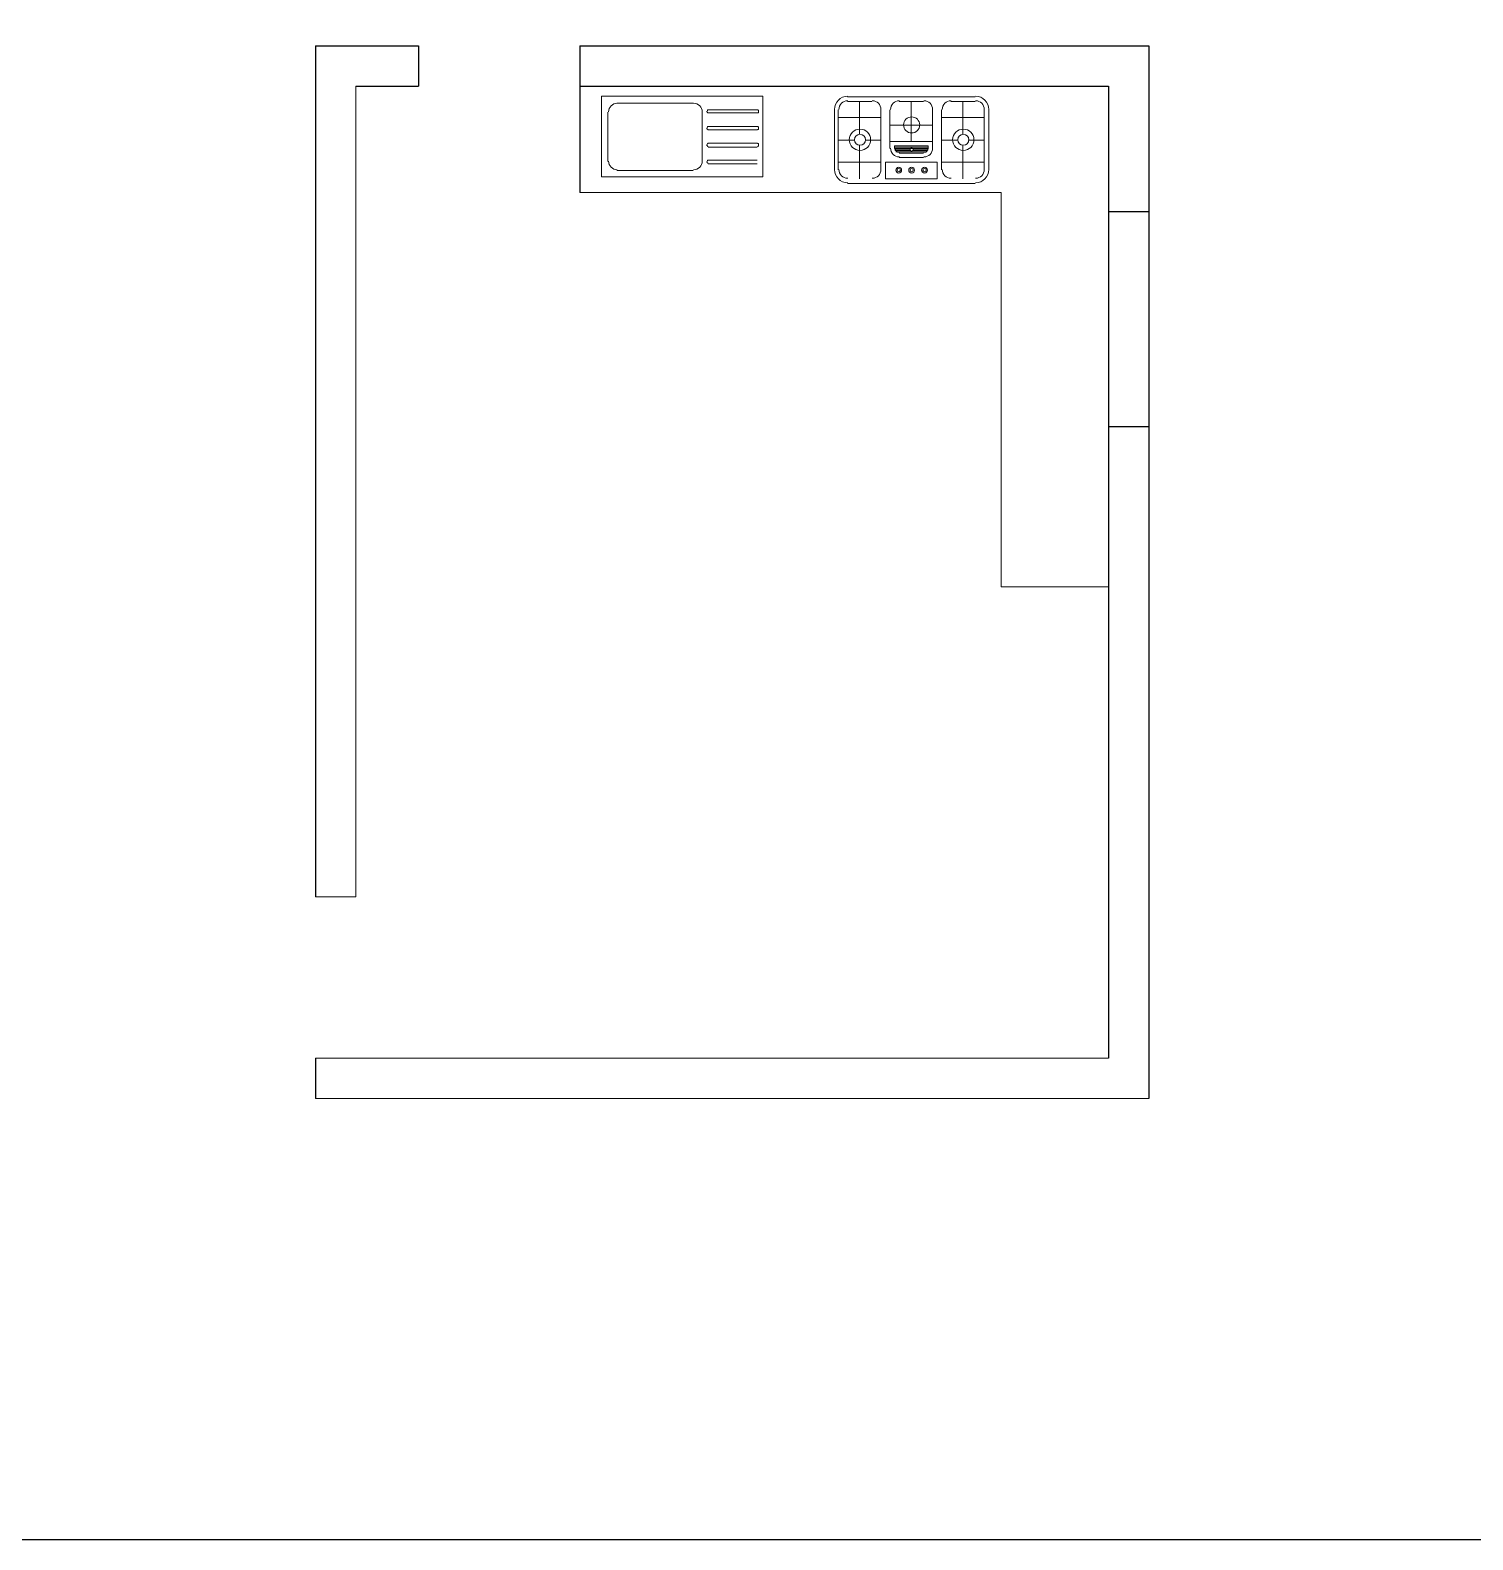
# Model space of a CAD drawing. Header units: inches. Extents: x 213 to 17763, y -4830 to 1802.
# Drawn here: x 16192.3 to 16514.3, y -2411.5 to -2074.5 of the extents above; entities that cross this region are included whole.
import ezdxf

# ---------------------------------------------------------------- set-up
doc = ezdxf.new("R2010")
doc.units = ezdxf.units.IN
doc.header["$MEASUREMENT"] = 0
doc.layers.add('PDF_Furniture', color=7, linetype='Continuous', true_color=0xdd8a6d)
doc.layers.add('PDF_SANITARY', color=7, linetype='Continuous', true_color=0x7f7f7f)
doc.layers.add('ROD', color=7, linetype='Continuous', lineweight=9)

# ---------------------------------------------------------------- blocks, each defined once
blk = doc.blocks.new('9iuygtfdx')
at = {"layer": 'PDF_SANITARY', "color": 254, "lineweight": 5}
for points in [[(8804.29, 1162.93), (8775.75, 1162.93)], [(8772.87, 1160.05), (8772.87, 1146.65)], [(8773.73, 1160.05), (8773.73, 1146.65)], [(8781.23, 1161.93), (8775.75, 1161.93)], [(8778.49, 1161.93), (8778.49, 1154.58)], [(8783.24, 1160.05), (8783.24, 1146.65)], [(8785.26, 1160.05), (8785.26, 1151.4)], [(8792.76, 1161.93), (8787.28, 1161.93)], [(8790.02, 1161.93), (8790.02, 1152.99)], [(8794.77, 1160.05), (8794.77, 1151.4)], [(8796.79, 1160.05), (8796.79, 1146.65)], [(8804.29, 1161.93), (8798.81, 1161.93)], [(8801.55, 1161.93), (8801.55, 1154.58)], [(8806.3, 1160.05), (8806.3, 1146.65)], [(8807.31, 1160.05), (8807.31, 1146.65)], [(8783.24, 1158.32), (8773.73, 1158.32)], [(8794.77, 1156.59), (8785.26, 1156.59)], [(8796.79, 1158.32), (8806.3, 1158.32)], [(8773.73, 1153.28), (8777.34, 1153.28)], [(8779.79, 1153.28), (8783.24, 1153.28)], [(8794.77, 1152.99), (8785.26, 1152.99)], [(8800.4, 1153.28), (8796.79, 1153.28)], [(8806.3, 1153.28), (8802.7, 1153.28)], [(8778.49, 1152.13), (8778.49, 1144.63)], [(8793.77, 1151.69), (8786.27, 1151.69)], [(8789.73, 1151.12), (8786.27, 1151.12)], [(8789.73, 1150.97), (8786.42, 1150.97)], [(8793.48, 1150.68), (8786.56, 1150.68)], [(8792.76, 1150.4), (8787.28, 1150.4)], [(8792.76, 1149.39), (8787.28, 1149.39)], [(8793.77, 1151.12), (8790.45, 1151.12)], [(8793.62, 1150.97), (8790.45, 1150.97)], [(8801.55, 1152.13), (8801.55, 1144.63)], [(8783.24, 1148.38), (8773.73, 1148.38)], [(8796.79, 1148.38), (8806.3, 1148.38)], [(8804.29, 1143.62), (8775.75, 1143.62)]]:
    blk.add_lwpolyline(points, dxfattribs=at)
for points in [[(8786.27, 1151.98), (8793.77, 1151.98), (8793.77, 1151.4), (8786.27, 1151.4)], [(8784.25, 1144.63), (8795.78, 1144.63), (8795.78, 1148.38), (8784.25, 1148.38)]]:
    blk.add_lwpolyline(points, close=True, dxfattribs=at)
for centre, radius in [((8790.09, 1156.67), 1.8), ((8778.56, 1153.35), 2.38), ((8778.56, 1153.35), 1.23), ((8801.62, 1153.35), 2.38), ((8801.62, 1153.35), 1.23), ((8790.09, 1151.19), 0.36), ((8787.21, 1146.58), 0.649), ((8787.21, 1146.58), 0.36), ((8790.09, 1146.58), 0.649), ((8790.09, 1146.58), 0.36), ((8792.97, 1146.58), 0.649), ((8792.97, 1146.58), 0.36)]:
    blk.add_circle(centre, radius, dxfattribs=at)
for centre, radius, start, end in [((8775.82, 1160.12), 2.95, 90, 180), ((8804.36, 1160.12), 2.95, 360, 90), ((8775.82, 1160.12), 1.95, 90, 180), ((8781.3, 1160.12), 1.95, 0, 90), ((8787.35, 1160.12), 1.95, 90, 180), ((8792.83, 1160.12), 1.95, 0, 90), ((8798.88, 1160.12), 1.95, 90, 180), ((8804.36, 1160.12), 1.95, 0, 90), ((8787.35, 1151.48), 1.95, 180, 270), ((8787.35, 1151.48), 0.937, 180, 270), ((8792.83, 1151.48), 0.937, 270, 360), ((8792.83, 1151.48), 1.95, 270, 360), ((8775.82, 1146.72), 2.95, 180, 270), ((8775.82, 1146.72), 1.95, 180, 270), ((8781.3, 1146.72), 1.95, 270, 360), ((8798.88, 1146.72), 1.95, 180, 270), ((8804.36, 1146.72), 2.95, 270, 0), ((8804.36, 1146.72), 1.95, 270, 360)]:
    blk.add_arc(centre, radius, start, end, dxfattribs=at)

msp = doc.modelspace()

# ---------------------------------------------------------------- linework, layer by layer
for p, q in [((16256, -2078), (16256, -2268)), ((16256, -2078), (16279, -2078)), ((16279, -2078), (16279, -2087)), ((16315, -2078), (16315, -2110.73)), ((16315, -2078), (16442, -2078)), ((16442, -2078), (16442, -2313)), ((16265, -2087), (16279, -2087)), ((16315, -2087), (16433, -2087)), ((16433, -2087), (16433, -2087)), ((16433, -2087), (16433, -2304)), ((16433, -2115), (16442, -2115)), ((16433, -2163), (16442, -2163)), ((16256, -2304), (16256, -2313))]:
    msp.add_line(p, q)
msp.add_lwpolyline([(15830, -1784.5), (17203.38, -1784.5), (17203.38, -2411.5), (15830, -2411.5)], close=True)
at = {"lineweight": 5}
for points in [[(16265, -2268), (16265, -2087), (16279, -2087)], [(16315, -2087), (16433, -2087), (16433, -2200.73)]]:
    msp.add_lwpolyline(points, dxfattribs=at)
at = {"layer": 'PDF_Furniture', "color": 254, "lineweight": 5}
for points in [[(16319.82, -2105.8), (16319.82, -2107.24), (16319.82, -2089.23), (16355.85, -2089.23), (16355.85, -2107.24), (16354.84, -2107.24)], [(16340.29, -2090.81), (16323.28, -2090.81)], [(16343.31, -2092.83), (16343.31, -2092.54)], [(16354.56, -2092.25), (16343.6, -2092.25)], [(16354.84, -2092.83), (16354.84, -2092.54)], [(16321.26, -2092.83), (16321.26, -2103.78)], [(16342.3, -2103.78), (16342.3, -2092.83)], [(16354.56, -2092.97), (16343.6, -2092.97)], [(16354.56, -2096), (16343.6, -2096)], [(16343.31, -2096.58), (16343.31, -2096.29)], [(16354.56, -2096.72), (16343.6, -2096.72)], [(16354.84, -2096.58), (16354.84, -2096.29)], [(16343.31, -2100.32), (16343.31, -2100.03)], [(16354.56, -2099.75), (16343.6, -2099.75)], [(16354.56, -2100.61), (16343.6, -2100.61)], [(16354.84, -2100.32), (16354.84, -2100.03)], [(16340.29, -2105.8), (16323.28, -2105.8)], [(16343.31, -2104.07), (16343.31, -2103.78)], [(16354.56, -2103.49), (16343.6, -2103.49)], [(16354.56, -2104.36), (16343.6, -2104.36)], [(16355.85, -2107.24), (16319.82, -2107.24)]]:
    msp.add_lwpolyline(points, dxfattribs=at)
for centre, radius, start, end in [((16323.35, -2092.76), 1.95, 90, 180), ((16340.36, -2092.76), 1.95, 0, 90), ((16343.67, -2092.47), 0.216, 89.9999, 180.0001), ((16343.67, -2092.76), 0.216, 179.9999, 270.0001), ((16354.63, -2092.47), 0.216, 359.9999, 90.0001), ((16354.63, -2092.76), 0.216, 269.9999, 0.0001), ((16343.67, -2096.22), 0.216, 89.9999, 180.0001), ((16354.63, -2096.22), 0.216, 359.9999, 90.0001), ((16343.67, -2096.5), 0.216, 179.9999, 270.0001), ((16354.63, -2096.5), 0.216, 269.9999, 0.0001), ((16343.67, -2099.96), 0.216, 89.9999, 180.0001), ((16343.67, -2100.25), 0.216, 179.9999, 270.0001), ((16354.63, -2099.96), 0.216, 359.9999, 90.0001), ((16354.63, -2100.25), 0.216, 269.9999, 0.0001), ((16323.35, -2103.71), 1.95, 180, 270), ((16340.36, -2103.71), 1.95, 270, 360), ((16343.67, -2103.71), 0.216, 89.9999, 180.0001), ((16343.67, -2104), 0.216, 179.9999, 270.0001)]:
    msp.add_arc(centre, radius, start, end, dxfattribs=at)
at = {"layer": 'ROD', "color": 254, "lineweight": 5}
for p, q in [((16315, -2110.73), (16409, -2110.73)), ((16409, -2110.73), (16409, -2198.73))]:
    msp.add_line(p, q, dxfattribs=at)
at = {"layer": 'ROD'}
for p, q in [((16265, -2268), (16256, -2268)), ((16262, -2304), (16256, -2304)), ((16433, -2304), (16262, -2304)), ((16256, -2313), (16442, -2313))]:
    msp.add_line(p, q, dxfattribs=at)
at = {"layer": 'ROD', "color": 254, "lineweight": 5}
msp.add_lwpolyline([(16409, -2198.73), (16433, -2198.73)], dxfattribs=at)

# ---------------------------------------------------------------- block references
at = {"color": 254, "lineweight": 5}
msp.add_blockref('9iuygtfdx', (7598.95, -3252.32), dxfattribs=at)

doc.saveas('drawing.dxf')
